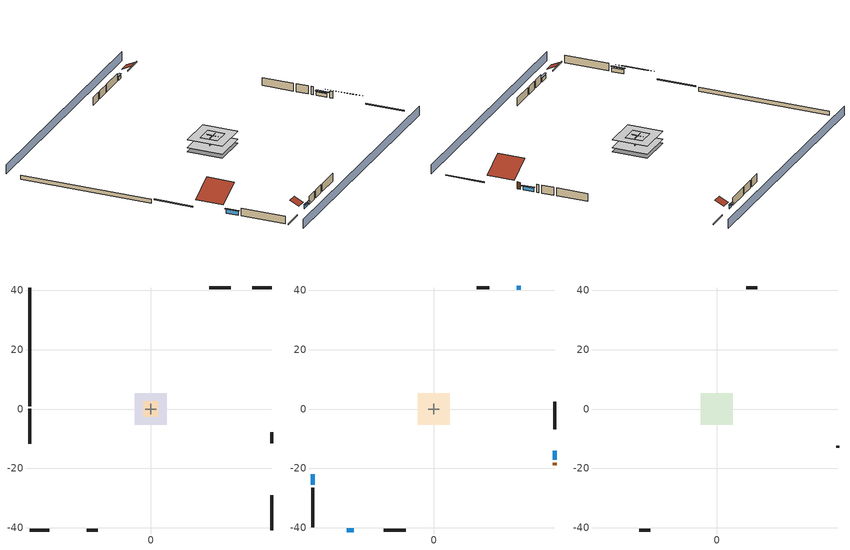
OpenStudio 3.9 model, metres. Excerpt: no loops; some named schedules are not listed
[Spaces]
garage 1
 floor foundation (Slab1 construction): -2.59,-2.59 -2.59,2.59 2.59,2.59 2.59,-2.59 z0
 wall outside (Wall1 construction): 27,40.77 19.69,40.77 z0.3:2.74
 wall outside (Wall2 construction): 40.77,-11.48 40.77,-7.82 z0.3:2.74
 wall outside (Wall12 construction): -21.49,-40.77 -17.84,-40.77 z0.3:2.74
 wall to conditioned space 1 (Wall5 construction Reversed): 0,1.83 0,-1.83 z0.3:2.74
 wall to conditioned space 1 (Wall6 construction Reversed): -1.83,0 1.83,0 z0.3:2.74
crawlspace - vented 1
 floor foundation (Slab2 construction): -5.34,-5.34 -5.34,5.34 5.34,5.34 5.34,-5.34 z-0.91
 wall outside (RimJoist1 construction): -40.77,0.03 -40.77,-11.64 z0.3:0.61
 wall outside (RimJoist2 construction): 40.77,40.77 34.27,40.77 z0.3:0.61
 wall outside (RimJoist3 construction): 40.77,-40.77 40.77,-29.09 z0.3:0.61
 wall outside (RimJoist4 construction): -40.77,-40.77 -34.27,-40.77 z0.3:0.61
 wall foundation (FoundationWall1 construction): -40.77,40.77 -40.77,0.96 z-0.91:0.3
conditioned space 1
 floor to crawlspace - vented 1 (Floor2 construction): -5.34,-5.34 -5.34,5.34 5.34,5.34 5.34,-5.34 z0.3
 wall outside (Wall3 construction): -40.77,-26.51 -40.77,-39.84 z0.3:2.74
 wall outside (Wall4 construction): 18.76,40.77 14.57,40.77 z0.3:2.74
 wall outside (Wall7 construction): 40.77,-6.89 40.77,2.46 z0.3:2.74
 wall outside (Wall8 construction): -16.91,-40.77 -9.5,-40.77 z0.3:2.74
 wall outside (AdiabaticWallConstruction): -40.77,-21.94 -40.77,-25.58 z0.3:1.52; 29.36,40.77 27.93,40.77 z0.3:1.28; 40.77,-17.18 40.77,-14.02 z0.3:1.37; -29.36,-40.77 -26.98,-40.77 z0.3:1.34
 wall outside (AdiabaticWallConstruction 1): 40.77,-19.02 40.77,-18.1 z0.3:2.34
 window (WindowConstruction): -40.77,-21.94 -40.77,-25.58 z0.3:1.52
 window (WindowConstruction 1): 29.36,40.77 27.93,40.77 z0.3:1.28
 window (WindowConstruction 2): 40.77,-17.18 40.77,-14.02 z0.3:1.37
 window (WindowConstruction 3): -29.36,-40.77 -26.98,-40.77 z0.3:1.34
 door (Door): 40.77,-19.02 40.77,-18.1 z0.3:2.34
attic - vented 1
 floor to garage 1 (Floor1 construction): -2.59,-2.59 -2.59,2.59 2.59,2.59 2.59,-2.59 z2.74
 floor to conditioned space 1 (Floor3 construction Reversed): -5.34,-5.34 -5.34,5.34 5.34,5.34 5.34,-5.34 z2.74
 wall outside (Wall9 construction): 13.64,40.77 10.01,40.77 z0.3:2.74
 wall outside (Wall10 construction): -26.05,-40.77 -22.42,-40.77 z0.3:2.74
 wall outside (Wall11 construction): 40.77,-13.09 40.77,-12.41 z0.3:2.74
 roof outside (Roof1 construction): -40.77,-21.01,2.74 -33.22,-21.01,6.52 -33.22,-12.57,6.52 -40.77,-12.57,2.74
 roof outside (Roof2 construction): 30.29,40.77,2.74 30.29,38.03,4.11 33.35,38.03,4.11 33.35,40.77,2.74
 roof outside (Roof3 construction): -30.29,-40.77,2.74 -30.29,-38.03,4.11 -33.35,-38.03,4.11 -33.35,-40.77,2.74
 roof outside (Roof4 construction): 40.77,-19.95,2.74 33.42,-19.95,6.42 33.42,-28.16,6.42 40.77,-28.16,2.74
shading: -40.77,-45.34 40.77,-45.34 / 40.77,45.34 -40.77,45.34 z0:2.74; -40.77,-25.88 -40.77,-21.64 -41.38,-21.64 -41.38,-25.88 z1.83; 27.63,40.77 29.66,40.77 29.66,41.38 27.63,41.38 z1.58; 40.77,-13.72 40.77,-17.48 41.38,-17.48 41.38,-13.72 z1.68; -26.68,-40.77 -29.66,-40.77 -29.66,-41.38 -26.68,-41.38 z1.65
[Site]
Portland Intl Arpt_OR: Latitude {deg}=45.59; Longitude {deg}=-122.6; Time Zone {hr}=-8; Elevation {m}=33; Terrain=Suburbs; Keep Site Location Information=Yes
[Site:GroundTemperature:Shallow]
10.2558, 8.96328, 8.85977, 9.47314, 11.9355, 14.3863, 16.5111, 17.8571, 17.9714, 16.8767, 14.8061, 12.4304
[Site:WaterMainsTemperature]
Calculation Method=Schedule; Temperature Schedule=mains temperature schedule
[Building]
Building 1
[Material] Roughness=Rough
Name | Thickness {m} | Conductivity {W/m-K} | Density {kg/m3} | Specific Heat {J/kg-K} | Thermal Absorptance | Solar Absorptance | Visible Absorptance
asphalt or fiberglass shingles | 0.00635 | 0.162714 | 1121.4 | 1465.45 | 0.9 | 0.85 | 0.85
roof rigid ins | 0.00281632 | 0.029427 | 32.04 | 1214.23 | 0.9 | 0.7 | 0.7
osb sheathing 0.5 in. | 0.0127 | 0.115458 | 512.64 | 1214.23 | 0.9 | 0.6 | 0.6
stucco | 0.0254 | 0.649125 | 1281.6 | 879.27 | 0.9 | 0.5 | 0.5
osb sheathing 0.5 in. 1 | 0.0127 | 0.115458 | 512.64 | 1214.23 | 0.9 | 0.7 | 0.7
wall stud and cavity | 0.1397 | 0.348569 | 139.0536 | 1170.24 | 0.9 | 0.6 | 0.6
wall stud and cavity 1 | 0.1397 | 0.556315 | 139.0536 | 1170.24 | 0.9 | 0.7 | 0.7
gypsum board | 0.0127 | 0.160291 | 801 | 837.4 | 0.9 | 0.6 | 0.6
osb sheathing 0.5 in. 2; osb sheathing 0.5 in. 3 | 0.0127 | 0.115458 | 512.64 | 1214.23
wall stud and cavity 2 | 0.1397 | 0.680805 | 139.0536 | 1170.24 | 0.9 | 0.7 | 0.7
rim joist stud and cavity | 0.0508 | 0.180225 | 50.32683 | 1063.81 | 0.9 | 0.6 | 0.6
ceiling stud and cavity | 0.1397 | 1.39189 | 65.682 | 1177.47 | 0.9 | 0.7 | 0.7
floor stud and cavity | 0.1397 | 0.923637 | 92.3553 | 1139.71 | 0.9 | 0.7 | 0.7
osb sheathing 0.75 in. | 0.01905 | 0.115458 | 512.64 | 1214.23 | 0.9 | 0.7 | 0.7
floor covering | 0.0127 | 0.0433444 | 54.468 | 1339.84 | 0.9 | 0.6 | 0.6
ceiling loosefill ins | 0.0846667 | 0.0480833 | 16.02 | 1046.75 | 0.9 | 0.7 | 0.7
ceiling stud and cavity 1 | 0.1397 | 0.302811 | 65.682 | 1177.47 | 0.9 | 0.7 | 0.7
concrete 4.0 in. | 0.1016 | 1.803125 | 2242.8 | 837.4 | 0.9 | 0.7 | 0.7
concrete 8.0 in. | 0.2032 | 1.803125 | 2242.8 | 837.4 | 0.9 | 0.7 | 0.7
soil 0.5 in. | 0.0127 | 1.9041 | 1842.3 | 418.7 | 0.9 | 0.7 | 0.7
wood siding; wood siding 1 | 0.0254 | 0.102417 | 544.68 | 1172.36
wall rigid ins | 0.512978 | 0.029427 | 32.04 | 1214.23 | 0.9 | 0.7 | 0.7
wall stud and cavity 3 | 0.0889 | 0.380278 | 52.3479 | 1209.89 | 0.9 | 0.7 | 0.7
door material | 0.04445 | 0.0612267 | 512.64 | 1214.23 | 0.9 | 0.7 | 0.7
wall stud and cavity 4 | 0.0889 | 0.391764 | 83.0341 | 1211.67 | 0.9 | 0.7 | 0.7
furniture material conditioned space 1; furniture material garage 1 | 0.1524 | 0.115458 | 640.8 | 1214.23 | 0.9 | 0.6 | 0.6
[Construction]
Roof1 construction; Roof2 construction; Roof3 construction; Roof4 construction: asphalt or fiberglass shingles, roof rigid ins, osb sheathing 0.5 in.
Wall1 construction; Wall2 construction: stucco, osb sheathing 0.5 in. 1, wall stud and cavity
Wall3 construction; Wall4 construction: stucco, osb sheathing 0.5 in. 1, wall stud and cavity 1, gypsum board
Wall5 construction Reversed: gypsum board, wall stud and cavity 2, osb sheathing 0.5 in. 2
Wall6 construction Reversed: gypsum board, wall stud and cavity 2, osb sheathing 0.5 in. 3
Wall7 construction; Wall8 construction: stucco, osb sheathing 0.5 in. 2, wall stud and cavity 1, gypsum board
Wall9 construction; Wall10 construction; Wall11 construction; Wall12 construction: stucco, osb sheathing 0.5 in. 2, wall stud and cavity
RimJoist1 construction; RimJoist2 construction; RimJoist3 construction; RimJoist4 construction: stucco, rim joist stud and cavity
Floor1 construction: ceiling stud and cavity
Floor2 construction: floor stud and cavity, osb sheathing 0.75 in., floor covering
Floor3 construction Reversed: gypsum board, ceiling stud and cavity 1, ceiling loosefill ins
Slab1 construction: concrete 4.0 in.
FoundationWall1 construction: concrete 8.0 in.
Slab2 construction: soil 0.5 in.
WindowConstruction; WindowConstruction 1; WindowConstruction 2; WindowConstruction 3: WindowMaterial
AdiabaticWallConstruction: wood siding, wall rigid ins, wall stud and cavity 3, gypsum board
Door: door material
AdiabaticWallConstruction 1: wood siding 1, wall rigid ins, wall stud and cavity 3, gypsum board
PartitionWallConstruction: gypsum board, wall stud and cavity 4, gypsum board
furniture construction conditioned space 1: furniture material conditioned space 1
furniture construction garage 1: furniture material garage 1
[WindowMaterial:SimpleGlazingSystem]
WindowMaterial: U-Factor {W/m2-K}=2.15764; Solar Heat Gain Coefficient=0.44
[ThermalZone] Multiplier=1; Use Ideal Air Loads=No
Name | Volume {m3} | Thermostat
conditioned space | 278.185 | conditioned space temperature setpoint
attic - vented | 124.583
garage | 65.242
crawlspace - vented | 139.092
[Sizing:Zone] Zone Cooling Design Supply Air Temperature Input Method=SupplyAirTemperature; Zone Cooling Design Supply Air Temperature {C}=14; Zone Cooling Design Supply Air Temperature Difference {deltaC}=11.11; Zone Heating Design Supply Air Temperature Input Method=SupplyAirTemperature; Zone Heating Design Supply Air Temperature {C}=40; Zone Heating Design Supply Air Temperature Difference {deltaC}=11.11; Zone Cooling Design Supply Air Humidity Ratio {kg-H2O/kg-air}=0.0085; Zone Heating Design Supply Air Humidity Ratio {kg-H2O/kg-air}=0.008; Cooling Design Air Flow Method=DesignDay; Heating Design Air Flow Method=DesignDay; Account for Dedicated Outdoor Air System=No; Dedicated Outdoor Air System Control Strategy=NeutralSupplyAir; Dedicated Outdoor Air Low Setpoint Temperature for Design {C}=autosize; Dedicated Outdoor Air High Setpoint Temperature for Design {C}=autosize; Zone Load Sizing Method=Sensible Load Only No Latent Load; Zone Latent Cooling Design Supply Air Humidity Ratio Input Method=HumidityRatioDifference; Zone Cooling Design Supply Air Humidity Ratio Difference {kgWater/kgDryAir}=0.005; Zone Latent Heating Design Supply Air Humidity Ratio Input Method=HumidityRatioDifference; Zone Humidification Design Supply Air Humidity Ratio Difference {kgWater/kgDryAir}=0.005; Sizing Option=Coincident
conditioned space; attic - vented; garage; crawlspace - vented
[Space]
Name | Thermal Zone | Volume {m3}
conditioned space 1 | conditioned space | 278.185
attic - vented 1 | attic - vented | 124.583
garage 1 | garage | 65.242
crawlspace - vented 1 | crawlspace - vented | 139.092
[ThermostatSetpoint:DualSetpoint]
conditioned space temperature setpoint: Heating Setpoint Temperature Schedule=heating setpoint; Cooling Setpoint Temperature Schedule=cooling setpoint; Temperature Difference Between Cutout And Setpoint {deltaC}=0
[Foundation:Kiva] Wall Depth Below Slab {m}=0.2032
Name | Initial Indoor Air Temperature {C} | Wall Height Above Grade {m}
Foundation Kiva 1 | 13.4258 | 0.1016
Foundation Kiva 2 | 8.24991 | 0.3048
[Foundation:Kiva:Settings]
Soil Conductivity {W/m-K}=1.9041; Soil Density {kg/m3}=1842.3; Soil Specific Heat {J/kg-K}=418.7; Ground Solar Absorptivity=0.9; Ground Thermal Absorptivity=0.9; Ground Surface Roughness {m}=0.03; Far-Field Width {m}=40; Deep-Ground Boundary Condition=ZeroFlux; Deep-Ground Depth {m}=40; Minimum Cell Dimension {m}=0.2; Maximum Cell Growth Coefficient=3; Simulation Timestep=Timestep
[SurfaceProperty:ExposedFoundationPerimeter] Exposed Perimeter Calculation Method=TotalExposedPerimeter
Name | Total Exposed Perimeter {m}
Slab1 | 14.6304
Slab2 | 39.80688
[SurfaceProperty:IncidentSolarMultiplier] Incident Solar Multiplier=1; Incident Solar Multiplier Schedule=trans schedule winter=0.85 summer=0.7
Window1; Window2; Window3; Window4
[InternalMass:Definition] Design Level Calculation Method=SurfaceArea
Name | Construction | Surface Area {m2}
partition wall mass | PartitionWallConstruction | 114.085
furniture mass conditioned space 1 | furniture construction conditioned space 1 | 45.63397
furniture mass garage 1 | furniture construction garage 1 | 2.67561
[InternalMass] Multiplier=1
Name | Internal Mass Definition | Space or SpaceType
partition wall mass | partition wall mass | conditioned space 1
furniture mass conditioned space 1 | furniture mass conditioned space 1 | conditioned space 1
furniture mass garage 1 | furniture mass garage 1 | garage 1
[External:File]
External File 1: File=in.schedules.csv
[ElectricEquipment:Definition] Design Level Calculation Method=EquipmentLevel
Name | Design Level {W} | Fraction Latent | Fraction Radiant | Fraction Lost
ceiling fan | 17.5511 | 0 | 0.558 | 0
clothes washer | 202.318 | 0.03 | 0.162 | 0.7
clothes dryer | 4931.15 | 0.015 | 0.081 | 0.85
dishwasher | 540.907 | 0.3 | 0.18 | 0.4
fridge | 49.4292 | 0 | 0.6 | 0
fridge 2 | 80.4475 | 0 | 0.6 | 0
freezer | 194.914 | 0 | 0.6 | 0
cooking range | 924.411 | 0.08 | 0.432 | 0.2
misc tv | 718.903 | 0 | 0.6 | 0
misc plug loads | 428.208 | 0.021 | 0.558 | 0.049
whole house fan; mech vent house fan | 0 | 0 | 0 | 1
mech vent house fan cfis | 0 | 0 | 0 | 0
mech vent range fan 0; mech vent bath fan 0 | 30 | 0 | 0 | 1
[ElectricEquipment]
Name | Electric Equipment Definition | Space or SpaceType | Schedule
ceiling fan | ceiling fan | conditioned space 1 | ceiling_fan
clothes washer | clothes washer | conditioned space 1 | clothes_washer
clothes dryer | clothes dryer | conditioned space 1 | clothes_dryer
dishwasher | dishwasher | conditioned space 1 | dishwasher
fridge | fridge | conditioned space 1 | fridge schedule
fridge 1 | fridge 2 | garage 1 | fridge schedule 1
freezer | freezer | garage 1 | freezer schedule
cooking range | cooking range | conditioned space 1 | cooking_range
misc tv | misc tv | conditioned space 1 | plug_loads_tv
misc plug loads | misc plug loads | conditioned space 1 | plug_loads_other
whole house fan | whole house fan | conditioned space 1 | Always On Discrete
mech vent house fan | mech vent house fan | conditioned space 1 | mech vent house fan schedule
mech vent house fan cfis | mech vent house fan cfis | conditioned space 1 | mech vent house fan cfis schedule
mech vent range fan 0 | mech vent range fan 0 | conditioned space 1 | mech vent range fan 0 schedule
mech vent bath fan 0 | mech vent bath fan 0 | conditioned space 1 | mech vent bath fan 0 schedule
[EnergyManagementSystem:Sensor]
Name | Output Variable or Output Meter Index Key | Output Variable or Output Meter
water_heater_amb_temp; fridge_tin_s; tin_s | conditioned space | Zone Mean Air Temperature
water_heater_amb_rh | conditioned space | Zone Air Relative Humidity
water_heater_T_set | water heater setpoint | Schedule Value
fridge_tin_s_1 | garage | Zone Mean Air Temperature
out_pb_s |  | Site Outdoor Air Barometric Pressure
out_wt_s |  | Site Outdoor Air Humidity Ratio
win_s | conditioned space | Zone Air Humidity Ratio
site_vw_s |  | Site Wind Speed
tout_s | conditioned space | Zone Outdoor Air Drybulb Temperature
cool_season | cooling season schedule | Schedule Value
natural_vent_s | natural vent schedule | Schedule Value
htg_sp_s | heating setpoint | Schedule Value
clg_sp_s | cooling setpoint | Schedule Value
mech_vent_range_fan_0_sch_s | mech vent range fan 0 schedule | Schedule Value
mech_vent_bath_fan_0_sch_s | mech vent bath fan 0 schedule | Schedule Value
clothes_dryer_exhaust_0_sch_s | clothes_dryer | Schedule Value
conditioned_space_htg_unmet_s | conditioned space | Zone Heating Setpoint Not Met Time
conditioned_space_clg_unmet_s | conditioned space | Zone Cooling Setpoint Not Met Time
htg_load_cond |  | Heating:EnergyTransfer:Zone:CONDITIONED SPACE
clg_load_cond |  | Cooling:EnergyTransfer:Zone:CONDITIONED SPACE
s_conv | Floor2 | Surface Inside Face Convection Heat Gain Energy
s_ig | Floor2 | Surface Inside Face Internal Gains Radiation Heat Gain Energy
s_sol | Floor2 | Surface Inside Face Solar Radiation Heat Gain Energy
s_lgt | Floor2 | Surface Inside Face Lights Radiation Heat Gain Energy
s_surf | Floor2 | Surface Inside Face Net Surface Thermal Radiation Heat Gain Energy
s_conv_1 | Floor3 | Surface Inside Face Convection Heat Gain Energy
s_ig_1 | Floor3 | Surface Inside Face Internal Gains Radiation Heat Gain Energy
s_sol_1 | Floor3 | Surface Inside Face Solar Radiation Heat Gain Energy
s_lgt_1 | Floor3 | Surface Inside Face Lights Radiation Heat Gain Energy
s_surf_1 | Floor3 | Surface Inside Face Net Surface Thermal Radiation Heat Gain Energy
ss_sol | Door1 | Surface Inside Face Solar Radiation Heat Gain Energy
ss_lgt | Door1 | Surface Inside Face Lights Radiation Heat Gain Energy
ss_conv | Door1 | Surface Inside Face Convection Heat Gain Energy
ss_ig | Door1 | Surface Inside Face Internal Gains Radiation Heat Gain Energy
ss_surf | Door1 | Surface Inside Face Net Surface Thermal Radiation Heat Gain Energy
ss_conv_1 | Window1 | Surface Inside Face Convection Heat Gain Energy
ss_ig_1 | Window1 | Surface Inside Face Internal Gains Radiation Heat Gain Energy
ss_surf_1 | Window1 | Surface Inside Face Net Surface Thermal Radiation Heat Gain Energy
ss_trans_in | Window1 | Surface Window Transmitted Solar Radiation Rate
ss_back_out | Window1 | Surface Window Shortwave from Zone Back Out Window Heat Transfer Rate
ss_trans_out | Window1 | Surface Inside Face Initial Transmitted Diffuse Transmitted Out Window Solar Radiation Rate
ss_conv_2 | Window2 | Surface Inside Face Convection Heat Gain Energy
ss_ig_2 | Window2 | Surface Inside Face Internal Gains Radiation Heat Gain Energy
ss_surf_2 | Window2 | Surface Inside Face Net Surface Thermal Radiation Heat Gain Energy
ss_trans_in_1 | Window2 | Surface Window Transmitted Solar Radiation Rate
ss_back_out_1 | Window2 | Surface Window Shortwave from Zone Back Out Window Heat Transfer Rate
ss_trans_out_1 | Window2 | Surface Inside Face Initial Transmitted Diffuse Transmitted Out Window Solar Radiation Rate
ss_conv_3 | Window3 | Surface Inside Face Convection Heat Gain Energy
ss_ig_3 | Window3 | Surface Inside Face Internal Gains Radiation Heat Gain Energy
ss_surf_3 | Window3 | Surface Inside Face Net Surface Thermal Radiation Heat Gain Energy
ss_trans_in_2 | Window3 | Surface Window Transmitted Solar Radiation Rate
ss_back_out_2 | Window3 | Surface Window Shortwave from Zone Back Out Window Heat Transfer Rate
ss_trans_out_2 | Window3 | Surface Inside Face Initial Transmitted Diffuse Transmitted Out Window Solar Radiation Rate
ss_conv_4 | Window4 | Surface Inside Face Convection Heat Gain Energy
ss_ig_4 | Window4 | Surface Inside Face Internal Gains Radiation Heat Gain Energy
ss_surf_4 | Window4 | Surface Inside Face Net Surface Thermal Radiation Heat Gain Energy
ss_trans_in_3 | Window4 | Surface Window Transmitted Solar Radiation Rate
ss_back_out_3 | Window4 | Surface Window Shortwave from Zone Back Out Window Heat Transfer Rate
ss_trans_out_3 | Window4 | Surface Inside Face Initial Transmitted Diffuse Transmitted Out Window Solar Radiation Rate
s_conv_2 | Wall3 | Surface Inside Face Convection Heat Gain Energy
s_ig_2 | Wall3 | Surface Inside Face Internal Gains Radiation Heat Gain Energy
s_sol_2 | Wall3 | Surface Inside Face Solar Radiation Heat Gain Energy
s_lgt_2 | Wall3 | Surface Inside Face Lights Radiation Heat Gain Energy
s_surf_2 | Wall3 | Surface Inside Face Net Surface Thermal Radiation Heat Gain Energy
s_conv_3 | Wall4 | Surface Inside Face Convection Heat Gain Energy
s_ig_3 | Wall4 | Surface Inside Face Internal Gains Radiation Heat Gain Energy
s_sol_3 | Wall4 | Surface Inside Face Solar Radiation Heat Gain Energy
s_lgt_3 | Wall4 | Surface Inside Face Lights Radiation Heat Gain Energy
s_surf_3 | Wall4 | Surface Inside Face Net Surface Thermal Radiation Heat Gain Energy
s_conv_4 | Wall5 | Surface Inside Face Convection Heat Gain Energy
s_ig_4 | Wall5 | Surface Inside Face Internal Gains Radiation Heat Gain Energy
s_sol_4 | Wall5 | Surface Inside Face Solar Radiation Heat Gain Energy
s_lgt_4 | Wall5 | Surface Inside Face Lights Radiation Heat Gain Energy
s_surf_4 | Wall5 | Surface Inside Face Net Surface Thermal Radiation Heat Gain Energy
s_conv_5 | Wall6 | Surface Inside Face Convection Heat Gain Energy
s_ig_5 | Wall6 | Surface Inside Face Internal Gains Radiation Heat Gain Energy
s_sol_5 | Wall6 | Surface Inside Face Solar Radiation Heat Gain Energy
s_lgt_5 | Wall6 | Surface Inside Face Lights Radiation Heat Gain Energy
s_surf_5 | Wall6 | Surface Inside Face Net Surface Thermal Radiation Heat Gain Energy
s_conv_6 | Wall7 | Surface Inside Face Convection Heat Gain Energy
s_ig_6 | Wall7 | Surface Inside Face Internal Gains Radiation Heat Gain Energy
s_sol_6 | Wall7 | Surface Inside Face Solar Radiation Heat Gain Energy
s_lgt_6 | Wall7 | Surface Inside Face Lights Radiation Heat Gain Energy
s_surf_6 | Wall7 | Surface Inside Face Net Surface Thermal Radiation Heat Gain Energy
s_conv_7 | Wall8 | Surface Inside Face Convection Heat Gain Energy
s_ig_7 | Wall8 | Surface Inside Face Internal Gains Radiation Heat Gain Energy
s_sol_7 | Wall8 | Surface Inside Face Solar Radiation Heat Gain Energy
s_lgt_7 | Wall8 | Surface Inside Face Lights Radiation Heat Gain Energy
s_surf_7 | Wall8 | Surface Inside Face Net Surface Thermal Radiation Heat Gain Energy
im_conv | furniture mass conditioned space 1 | Surface Inside Face Convection Heat Gain Energy
im_ig | furniture mass conditioned space 1 | Surface Inside Face Internal Gains Radiation Heat Gain Energy
im_sol | furniture mass conditioned space 1 | Surface Inside Face Solar Radiation Heat Gain Energy
im_lgt | furniture mass conditioned space 1 | Surface Inside Face Lights Radiation Heat Gain Energy
im_surf | furniture mass conditioned space 1 | Surface Inside Face Net Surface Thermal Radiation Heat Gain Energy
im_conv_1 | partition wall mass | Surface Inside Face Convection Heat Gain Energy
im_ig_1 | partition wall mass | Surface Inside Face Internal Gains Radiation Heat Gain Energy
im_sol_1 | partition wall mass | Surface Inside Face Solar Radiation Heat Gain Energy
im_lgt_1 | partition wall mass | Surface Inside Face Lights Radiation Heat Gain Energy
im_surf_1 | partition wall mass | Surface Inside Face Net Surface Thermal Radiation Heat Gain Energy
airflow_gain | infil flow | Infiltration Sensible Heat Gain Energy
airflow_loss | infil flow | Infiltration Sensible Heat Loss Energy
airflow_gain_1 | natural vent flow | Infiltration Sensible Heat Gain Energy
airflow_loss_1 | natural vent flow | Infiltration Sensible Heat Loss Energy
airflow_gain_2 | whole house fan flow | Infiltration Sensible Heat Gain Energy
airflow_loss_2 | whole house fan flow | Infiltration Sensible Heat Loss Energy
mv_conv | mech vent bath fan 0 | Electric Equipment Convective Heating Energy
mv_rad | mech vent bath fan 0 | Electric Equipment Radiant Heating Energy
mv_conv_1 | mech vent house fan | Electric Equipment Convective Heating Energy
mv_rad_1 | mech vent house fan | Electric Equipment Radiant Heating Energy
mv_conv_2 | mech vent house fan cfis | Electric Equipment Convective Heating Energy
mv_rad_2 | mech vent house fan cfis | Electric Equipment Radiant Heating Energy
mv_conv_3 | mech vent range fan 0 | Electric Equipment Convective Heating Energy
mv_rad_3 | mech vent range fan 0 | Electric Equipment Radiant Heating Energy
[OtherEquipment:Definition] Design Level Calculation Method=EquipmentLevel
Name | Design Level {W} | Fraction Latent | Fraction Radiant | Fraction Lost
water heater sens; mech vent house fan sensible load | 0 | 0 | 0 | 0
water heater lat; mech vent house fan latent load | 0 | 1 | 0 | 0
water heater energy adjustment1 | 0.01 | 0 | 0 | 1
clothes dryer 2 | 0 | 0.015 | 0.081 | 0.85
cooking range 2 | 0 | 0.08 | 0.432 | 0.2
general water use sensible | -98.09 | 0 | 0.6 | 0
general water use latent | 99.529 | 1 | 0 | 0
[OtherEquipment] Space or SpaceType=conditioned space 1
Name | Other Equipment Definition | Schedule | Fuel Type
water heater sens | water heater sens | Always On Discrete
water heater lat | water heater lat | Always On Discrete
water heater energy adjustment1 | water heater energy adjustment1 | Always On Discrete | Electricity
clothes dryer 1 | clothes dryer 2 | clothes_dryer | Electricity
cooking range 1 | cooking range 2 | cooking_range | Electricity
general water use sensible | general water use sensible | general water use schedule
general water use latent | general water use latent | general water use schedule
mech vent house fan sensible load | mech vent house fan sensible load | Always On Discrete
mech vent house fan latent load | mech vent house fan latent load | Always On Discrete
[WaterUse:Equipment:Definition]
Name | Peak Flow Rate {m3/s}
clothes washer | 2.25601e-06
dishwasher | 5.82675e-06
[Lights:Definition] Design Level Calculation Method=LightingLevel; Fraction Radiant=0.6; Fraction Visible=0.2; Return Air Fraction=0
Name | Lighting Level {W}
interior lighting | 855.787
garage lighting | 55.488
[Lights] Fraction Replaceable=1
Name | Lights Definition | Space or SpaceType | Schedule
interior lighting | interior lighting | conditioned space 1 | lighting_interior
garage lighting | garage lighting | garage 1 | lighting_garage
[Exterior:Lights:Definition]
exterior lighting: Design Level {W}=37.1441
[Exterior:Lights]
exterior lighting: Exterior Lights Definition=exterior lighting; Schedule=exterior lighting schedule
[People:Definition]
occupants: Number of People Calculation Method=People; Number of People {people}=5; Fraction Radiant=0.314171; Sensible Heat Fraction=0.56303; Carbon Dioxide Generation Rate {m3/s-W}=0; Enable ASHRAE 55 Comfort Warnings=No; Mean Radiant Temperature Calculation Type=EnclosureAveraged
[People]
occupants: People Definition=occupants; Space or SpaceType=conditioned space 1; Number of People Schedule=occupants; Activity Level Schedule=occupants activity schedule; Multiplier=1
[SpaceInfiltration:DesignFlowRate] Schedule=Always On Discrete
Name | Space or SpaceType | Design Flow Rate Calculation Method | Design Flow Rate {m3/s} | Air Changes per Hour {1/hr} | Constant Term Coefficient | Temperature Term Coefficient | Velocity Term Coefficient | Velocity Squared Term Coefficient
natural vent flow; whole house fan flow; infil flow | conditioned space 1 | Flow/Space | 0
infil crawlspace - vented 1 | crawlspace - vented 1 | AirChanges/Hour |  | 2.6013 | 1 | 0 | 0 | 0
[ZoneMixing]
whole house fan mix: Zone or Space=attic - vented; Schedule=Always On Continuous; Design Flow Rate Calculation Method=Flow/Zone; Design Flow Rate {m3/s}=0; Source Zone or Space=conditioned space
[SpaceInfiltration:EffectiveLeakageArea] Schedule=Always On Discrete
Name | Space or SpaceType | Effective Air Leakage Area {cm2} | Stack Coefficient | Wind Coefficient
infil garage 1 | garage 1 | 543.674 | 0.000129147 | 4.64657e-05
infil attic - vented 1 | attic - vented 1 | 4694.23 | 0.000184533 | 3.63581e-05
